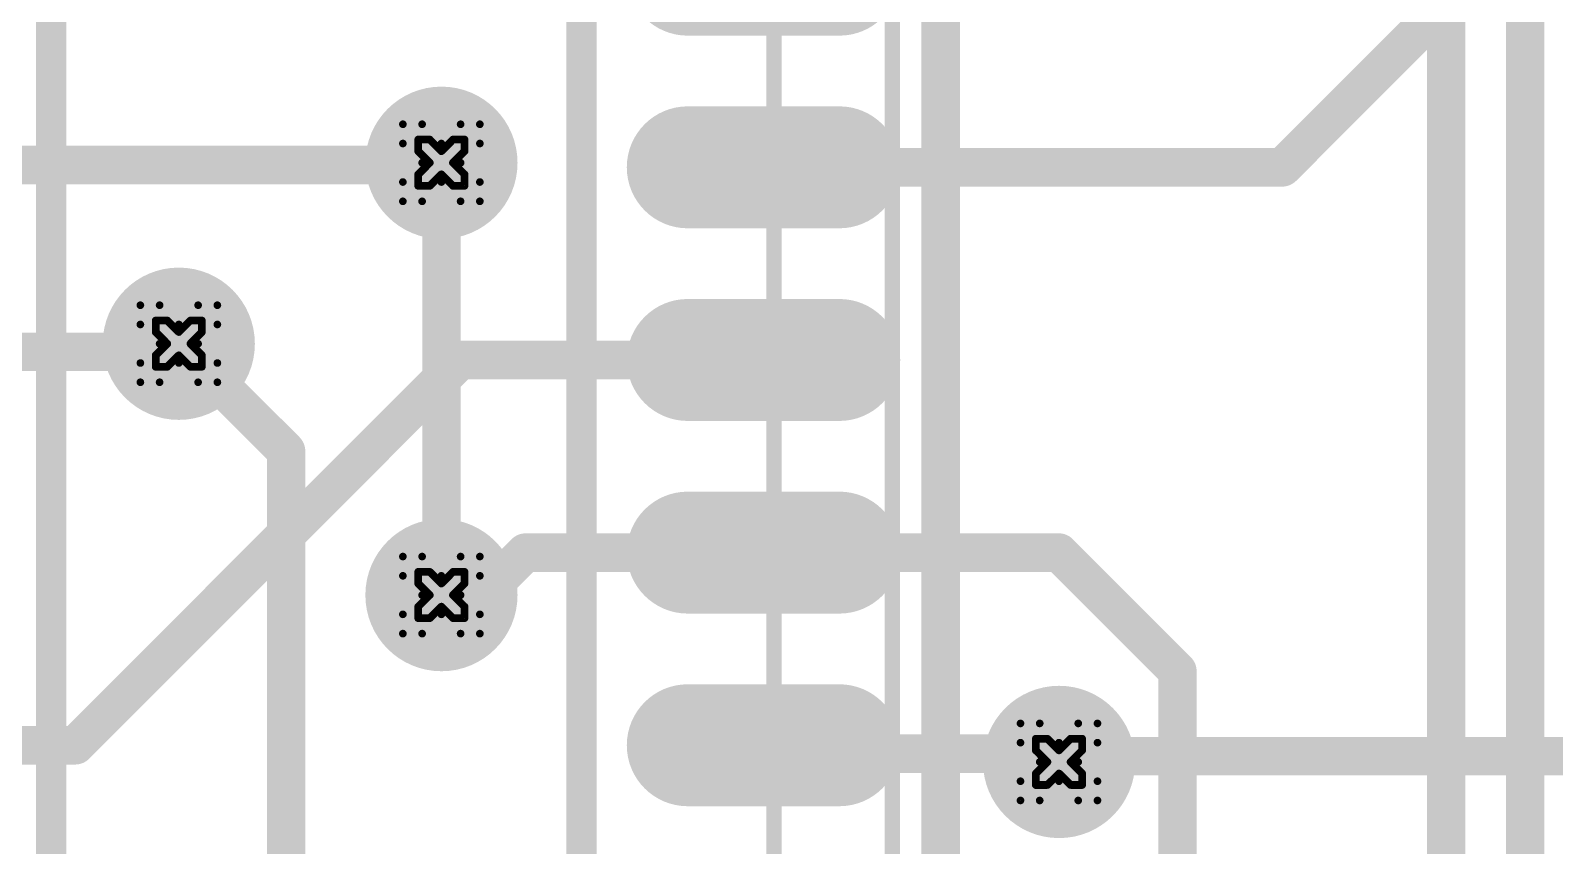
# Model space of a CAD drawing. Header units: millimetres. Extents: x 3219 to 51106, y -14166 to 2063.
# Drawn here: x 5648.94 to 5659, y 1784.66 to 1790.03 of the extents above; entities that cross this region are included whole.
import ezdxf

# ---------------------------------------------------------------- set-up
doc = ezdxf.new("R2010")
doc.units = ezdxf.units.MM
doc.layers.get('0').update_dxf_attribs({"lineweight": 53})
for name, color, linetype in [('Bottom Layer', 5, 'Continuous'), ('Bottom Solder', 6, 'Continuous'), ('Drill Drawing', 1, 'Continuous'), ('Mechanical 13', 56, 'Continuous'), ('Mechanical 15', 56, 'Continuous'), ('Top Layer', 1, 'Continuous'), ('Top Overlay', 2, 'Continuous'), ('Top Paste', 8, 'Continuous'), ('Top Solder', 216, 'Continuous')]:
    doc.layers.add(name, color=color, linetype=linetype)

# ---------------------------------------------------------------- blocks, each defined once
blk = doc.blocks.new('14_SOIC_97')
at = {"layer": 'Top Layer'}
h = blk.add_hatch(color=1, dxfattribs=at)
edge = h.paths.add_edge_path()
edge.add_arc((5.4, -1.27), 0.3, 90, 270)
edge.add_line((5.4, -1.57), (6.4, -1.57))
edge.add_arc((6.4, -1.27), 0.3, 270, 450)
edge.add_line((6.4, -0.97), (5.4, -0.97))
h = blk.add_hatch(color=1, dxfattribs=at)
edge = h.paths.add_edge_path()
edge.add_arc((5.4, -2.54), 0.3, 90, 270)
edge.add_line((5.4, -2.84), (6.4, -2.84))
edge.add_arc((6.4, -2.54), 0.3, 270, 450)
edge.add_line((6.4, -2.24), (5.4, -2.24))
h = blk.add_hatch(color=1, dxfattribs=at)
edge = h.paths.add_edge_path()
edge.add_arc((5.4, -3.81), 0.3, 90, 270)
edge.add_line((5.4, -4.11), (6.4, -4.11))
edge.add_arc((6.4, -3.81), 0.3, 270, 450)
edge.add_line((6.4, -3.51), (5.4, -3.51))
h = blk.add_hatch(color=1, dxfattribs=at)
edge = h.paths.add_edge_path()
edge.add_arc((5.4, -5.08), 0.3, 90, 270)
edge.add_line((5.4, -5.38), (6.4, -5.38))
edge.add_arc((6.4, -5.08), 0.3, 270, 450)
edge.add_line((6.4, -4.78), (5.4, -4.78))
at = {"layer": 'Top Paste'}
h = blk.add_hatch(color=8, dxfattribs=at)
edge = h.paths.add_edge_path()
edge.add_arc((5.4, -1.27), 0.3, 90, 270)
edge.add_line((5.4, -1.57), (6.4, -1.57))
edge.add_arc((6.4, -1.27), 0.3, 270, 450)
edge.add_line((6.4, -0.97), (5.4, -0.97))
h = blk.add_hatch(color=8, dxfattribs=at)
edge = h.paths.add_edge_path()
edge.add_arc((5.4, -2.54), 0.3, 90, 270)
edge.add_line((5.4, -2.84), (6.4, -2.84))
edge.add_arc((6.4, -2.54), 0.3, 270, 450)
edge.add_line((6.4, -2.24), (5.4, -2.24))
h = blk.add_hatch(color=8, dxfattribs=at)
edge = h.paths.add_edge_path()
edge.add_arc((5.4, -3.81), 0.3, 90, 270)
edge.add_line((5.4, -4.11), (6.4, -4.11))
edge.add_arc((6.4, -3.81), 0.3, 270, 450)
edge.add_line((6.4, -3.51), (5.4, -3.51))
h = blk.add_hatch(color=8, dxfattribs=at)
edge = h.paths.add_edge_path()
edge.add_arc((5.4, -5.08), 0.3, 90, 270)
edge.add_line((5.4, -5.38), (6.4, -5.38))
edge.add_arc((6.4, -5.08), 0.3, 270, 450)
edge.add_line((6.4, -4.78), (5.4, -4.78))
at = {"layer": 'Top Solder'}
h = blk.add_hatch(color=216, dxfattribs=at)
edge = h.paths.add_edge_path()
edge.add_arc((5.4, 0), 0.402, 90, 270)
edge.add_line((5.4, -0.402), (6.4, -0.402))
edge.add_arc((6.4, 0), 0.402, 270, 450)
edge.add_line((6.4, 0.402), (5.4, 0.402))
h = blk.add_hatch(color=216, dxfattribs=at)
edge = h.paths.add_edge_path()
edge.add_arc((5.4, -1.27), 0.402, 90, 270)
edge.add_line((5.4, -1.672), (6.4, -1.672))
edge.add_arc((6.4, -1.27), 0.402, 270, 450)
edge.add_line((6.4, -0.868), (5.4, -0.868))
h = blk.add_hatch(color=216, dxfattribs=at)
edge = h.paths.add_edge_path()
edge.add_arc((5.4, -2.54), 0.402, 90, 270)
edge.add_line((5.4, -2.942), (6.4, -2.942))
edge.add_arc((6.4, -2.54), 0.402, 270, 450)
edge.add_line((6.4, -2.138), (5.4, -2.138))
h = blk.add_hatch(color=216, dxfattribs=at)
edge = h.paths.add_edge_path()
edge.add_arc((5.4, -3.81), 0.402, 90, 270)
edge.add_line((5.4, -4.212), (6.4, -4.212))
edge.add_arc((6.4, -3.81), 0.402, 270, 450)
edge.add_line((6.4, -3.408), (5.4, -3.408))
h = blk.add_hatch(color=216, dxfattribs=at)
edge = h.paths.add_edge_path()
edge.add_arc((5.4, -5.08), 0.402, 90, 270)
edge.add_line((5.4, -5.482), (6.4, -5.482))
edge.add_arc((6.4, -5.08), 0.402, 270, 450)
edge.add_line((6.4, -4.678), (5.4, -4.678))
at = {"layer": 'Mechanical 13'}
blk.add_lwpolyline([(5.969, -8.15, 0.1, 0.1, 0), (5.969, 0.55, 0.1, 0.1, 0)], format="xyseb", dxfattribs=at)
at = {"layer": 'Mechanical 15'}
blk.add_lwpolyline([(6.75, 0.5, 0.1, 0.1, 0), (6.75, -8.25, 0.1, 0.1, 0)], format="xyseb", dxfattribs=at)
at = {"layer": 'Top Overlay'}
for points in [[(1.2, -8.05, 0.2, 0.2, 0), (1.2, 0.45, 0.2, 0.2, 0)], [(4.7, 0.45, 0.2, 0.2, 0), (4.7, -8.05, 0.2, 0.2, 0)]]:
    blk.add_lwpolyline(points, format="xyseb", dxfattribs=at)

msp = doc.modelspace()

# ---------------------------------------------------------------- hatches: boundary and pattern name
at = {"layer": 'Bottom Layer'}
h = msp.add_hatch(color=5, dxfattribs=at)
edge = h.paths.add_edge_path()
edge.add_arc((5651.654, 1789.158), 0.4, 0, 360)
h = msp.add_hatch(color=5, dxfattribs=at)
edge = h.paths.add_edge_path()
edge.add_arc((5649.921, 1787.965), 0.4, 0, 360)
h = msp.add_hatch(color=5, dxfattribs=at)
edge = h.paths.add_edge_path()
edge.add_arc((5651.654, 1786.308), 0.4, 0, 360)
h = msp.add_hatch(color=5, dxfattribs=at)
edge = h.paths.add_edge_path()
edge.add_arc((5655.729, 1785.208), 0.4, 0, 360)
at = {"layer": 'Bottom Solder'}
h = msp.add_hatch(color=6, dxfattribs=at)
edge = h.paths.add_edge_path()
edge.add_arc((5651.654, 1789.158), 0.502, 0, 360)
h = msp.add_hatch(color=6, dxfattribs=at)
edge = h.paths.add_edge_path()
edge.add_arc((5649.921, 1787.965), 0.502, 0, 360)
h = msp.add_hatch(color=6, dxfattribs=at)
edge = h.paths.add_edge_path()
edge.add_arc((5651.654, 1786.308), 0.502, 0, 360)
h = msp.add_hatch(color=6, dxfattribs=at)
edge = h.paths.add_edge_path()
edge.add_arc((5655.729, 1785.208), 0.502, 0, 360)
at = {"layer": 'Top Layer'}
h = msp.add_hatch(color=1, dxfattribs=at)
edge = h.paths.add_edge_path()
edge.add_arc((5651.654, 1789.158), 0.4, 0, 360)
h = msp.add_hatch(color=1, dxfattribs=at)
edge = h.paths.add_edge_path()
edge.add_arc((5649.921, 1787.965), 0.4, 0, 360)
h = msp.add_hatch(color=1, dxfattribs=at)
edge = h.paths.add_edge_path()
edge.add_arc((5651.654, 1786.308), 0.4, 0, 360)
h = msp.add_hatch(color=1, dxfattribs=at)
edge = h.paths.add_edge_path()
edge.add_arc((5655.729, 1785.208), 0.4, 0, 360)
at = {"layer": 'Top Solder'}
h = msp.add_hatch(color=216, dxfattribs=at)
edge = h.paths.add_edge_path()
edge.add_arc((5651.654, 1789.158), 0.502, 0, 360)
h = msp.add_hatch(color=216, dxfattribs=at)
edge = h.paths.add_edge_path()
edge.add_arc((5649.921, 1787.965), 0.502, 0, 360)
h = msp.add_hatch(color=216, dxfattribs=at)
edge = h.paths.add_edge_path()
edge.add_arc((5651.654, 1786.308), 0.502, 0, 360)
h = msp.add_hatch(color=216, dxfattribs=at)
edge = h.paths.add_edge_path()
edge.add_arc((5655.729, 1785.208), 0.502, 0, 360)

# ---------------------------------------------------------------- linework, layer by layer
at = {"layer": 'Bottom Layer'}
for points in [[(5654.948, 1782.464, 0.254, 0.254, 0), (5654.948, 1790.202, 0.254, 0.254, 0)], [(5651.654, 1786.308, 0.254, 0.254, 0), (5651.654, 1789.158, 0.254, 0.254, 0)], [(5649.921, 1787.965, 0.254, 0.254, 0), (5650.629, 1787.258, 0.254, 0.254, 0)], [(5650.629, 1782.608, 0.254, 0.254, 0), (5650.629, 1787.258, 0.254, 0.254, 0)], [(5655.729, 1785.208, 0.254, 0.254, 0), (5655.766, 1785.246, 0.254, 0.254, 0)], [(5655.766, 1785.246, 0.254, 0.254, 0), (5660.097, 1785.246, 0.254, 0.254, 0)]]:
    msp.add_lwpolyline(points, format="xyseb", dxfattribs=at)
for points in [[(5651.59, 1789.158, 0.127, 0.127, 1), (5651.717, 1789.158, 0.127, 0.127, 1)], [(5649.858, 1787.965, 0.127, 0.127, 1), (5649.985, 1787.965, 0.127, 0.127, 1)], [(5650.565, 1787.258, 0.127, 0.127, 1), (5650.692, 1787.258, 0.127, 0.127, 1)], [(5650.565, 1787.258, 0.127, 0.127, 1), (5650.692, 1787.258, 0.127, 0.127, 1)], [(5651.59, 1786.308, 0.127, 0.127, 1), (5651.717, 1786.308, 0.127, 0.127, 1)], [(5655.703, 1785.246, 0.127, 0.127, 1), (5655.83, 1785.246, 0.127, 0.127, 1)], [(5655.703, 1785.246, 0.127, 0.127, 1), (5655.83, 1785.246, 0.127, 0.127, 1)], [(5655.665, 1785.208, 0.127, 0.127, 1), (5655.792, 1785.208, 0.127, 0.127, 1)]]:
    msp.add_lwpolyline(points, format="xyseb", close=True, dxfattribs=at)
at = {"layer": 'Drill Drawing'}
for points in [[(5651.4, 1789.285, 0.0508, 0.0508, 0), (5651.4, 1789.412, 0.0508, 0.0508, 0)], [(5651.4, 1789.412, 0.0508, 0.0508, 0), (5651.527, 1789.412, 0.0508, 0.0508, 0)], [(5651.527, 1789.412, 0.0508, 0.0508, 0), (5651.654, 1789.285, 0.0508, 0.0508, 0)], [(5651.654, 1789.285, 0.0508, 0.0508, 0), (5651.781, 1789.412, 0.0508, 0.0508, 0)], [(5651.781, 1789.412, 0.0508, 0.0508, 0), (5651.908, 1789.412, 0.0508, 0.0508, 0)], [(5651.908, 1789.285, 0.0508, 0.0508, 0), (5651.908, 1789.412, 0.0508, 0.0508, 0)], [(5651.4, 1789.285, 0.0508, 0.0508, 0), (5651.527, 1789.158, 0.0508, 0.0508, 0)], [(5651.501, 1789.234, 0.0508, 0.0508, 0), (5651.501, 1789.311, 0.0508, 0.0508, 0)], [(5651.501, 1789.311, 0.0508, 0.0508, 0), (5651.577, 1789.311, 0.0508, 0.0508, 0)], [(5651.577, 1789.311, 0.0508, 0.0508, 0), (5651.654, 1789.234, 0.0508, 0.0508, 0)], [(5651.654, 1789.234, 0.0508, 0.0508, 0), (5651.73, 1789.311, 0.0508, 0.0508, 0)], [(5651.73, 1789.311, 0.0508, 0.0508, 0), (5651.806, 1789.311, 0.0508, 0.0508, 0)], [(5651.781, 1789.158, 0.0508, 0.0508, 0), (5651.908, 1789.285, 0.0508, 0.0508, 0)], [(5651.806, 1789.234, 0.0508, 0.0508, 0), (5651.806, 1789.311, 0.0508, 0.0508, 0)], [(5651.501, 1789.234, 0.0508, 0.0508, 0), (5651.577, 1789.158, 0.0508, 0.0508, 0)], [(5651.73, 1789.158, 0.0508, 0.0508, 0), (5651.806, 1789.234, 0.0508, 0.0508, 0)], [(5651.4, 1789.031, 0.0508, 0.0508, 0), (5651.527, 1789.158, 0.0508, 0.0508, 0)], [(5651.501, 1789.082, 0.0508, 0.0508, 0), (5651.577, 1789.158, 0.0508, 0.0508, 0)], [(5651.501, 1789.006, 0.0508, 0.0508, 0), (5651.501, 1789.082, 0.0508, 0.0508, 0)], [(5651.577, 1789.006, 0.0508, 0.0508, 0), (5651.654, 1789.082, 0.0508, 0.0508, 0)], [(5651.654, 1789.082, 0.0508, 0.0508, 0), (5651.73, 1789.006, 0.0508, 0.0508, 0)], [(5651.73, 1789.158, 0.0508, 0.0508, 0), (5651.806, 1789.082, 0.0508, 0.0508, 0)], [(5651.781, 1789.158, 0.0508, 0.0508, 0), (5651.908, 1789.031, 0.0508, 0.0508, 0)], [(5651.806, 1789.006, 0.0508, 0.0508, 0), (5651.806, 1789.082, 0.0508, 0.0508, 0)], [(5651.4, 1788.904, 0.0508, 0.0508, 0), (5651.4, 1789.031, 0.0508, 0.0508, 0)], [(5651.501, 1789.006, 0.0508, 0.0508, 0), (5651.577, 1789.006, 0.0508, 0.0508, 0)], [(5651.527, 1788.904, 0.0508, 0.0508, 0), (5651.654, 1789.031, 0.0508, 0.0508, 0)], [(5651.654, 1789.031, 0.0508, 0.0508, 0), (5651.781, 1788.904, 0.0508, 0.0508, 0)], [(5651.73, 1789.006, 0.0508, 0.0508, 0), (5651.806, 1789.006, 0.0508, 0.0508, 0)], [(5651.908, 1788.904, 0.0508, 0.0508, 0), (5651.908, 1789.031, 0.0508, 0.0508, 0)], [(5651.4, 1788.904, 0.0508, 0.0508, 0), (5651.527, 1788.904, 0.0508, 0.0508, 0)], [(5651.781, 1788.904, 0.0508, 0.0508, 0), (5651.908, 1788.904, 0.0508, 0.0508, 0)], [(5649.667, 1788.092, 0.0508, 0.0508, 0), (5649.667, 1788.219, 0.0508, 0.0508, 0)], [(5649.667, 1788.219, 0.0508, 0.0508, 0), (5649.794, 1788.219, 0.0508, 0.0508, 0)], [(5649.794, 1788.219, 0.0508, 0.0508, 0), (5649.921, 1788.092, 0.0508, 0.0508, 0)], [(5649.921, 1788.092, 0.0508, 0.0508, 0), (5650.048, 1788.219, 0.0508, 0.0508, 0)], [(5650.048, 1788.219, 0.0508, 0.0508, 0), (5650.175, 1788.219, 0.0508, 0.0508, 0)], [(5650.175, 1788.092, 0.0508, 0.0508, 0), (5650.175, 1788.219, 0.0508, 0.0508, 0)], [(5649.667, 1788.092, 0.0508, 0.0508, 0), (5649.794, 1787.965, 0.0508, 0.0508, 0)], [(5649.769, 1788.042, 0.0508, 0.0508, 0), (5649.769, 1788.118, 0.0508, 0.0508, 0)], [(5649.769, 1788.118, 0.0508, 0.0508, 0), (5649.845, 1788.118, 0.0508, 0.0508, 0)], [(5649.845, 1788.118, 0.0508, 0.0508, 0), (5649.921, 1788.042, 0.0508, 0.0508, 0)], [(5649.921, 1788.042, 0.0508, 0.0508, 0), (5649.997, 1788.118, 0.0508, 0.0508, 0)], [(5649.997, 1788.118, 0.0508, 0.0508, 0), (5650.074, 1788.118, 0.0508, 0.0508, 0)], [(5650.048, 1787.965, 0.0508, 0.0508, 0), (5650.175, 1788.092, 0.0508, 0.0508, 0)], [(5650.074, 1788.042, 0.0508, 0.0508, 0), (5650.074, 1788.118, 0.0508, 0.0508, 0)], [(5649.667, 1787.838, 0.0508, 0.0508, 0), (5649.794, 1787.965, 0.0508, 0.0508, 0)], [(5649.769, 1788.042, 0.0508, 0.0508, 0), (5649.845, 1787.965, 0.0508, 0.0508, 0)], [(5649.769, 1787.889, 0.0508, 0.0508, 0), (5649.845, 1787.965, 0.0508, 0.0508, 0)], [(5649.997, 1787.965, 0.0508, 0.0508, 0), (5650.074, 1788.042, 0.0508, 0.0508, 0)], [(5649.997, 1787.965, 0.0508, 0.0508, 0), (5650.074, 1787.889, 0.0508, 0.0508, 0)], [(5650.048, 1787.965, 0.0508, 0.0508, 0), (5650.175, 1787.838, 0.0508, 0.0508, 0)], [(5649.769, 1787.813, 0.0508, 0.0508, 0), (5649.769, 1787.889, 0.0508, 0.0508, 0)], [(5649.845, 1787.813, 0.0508, 0.0508, 0), (5649.921, 1787.889, 0.0508, 0.0508, 0)], [(5649.921, 1787.889, 0.0508, 0.0508, 0), (5649.997, 1787.813, 0.0508, 0.0508, 0)], [(5650.074, 1787.813, 0.0508, 0.0508, 0), (5650.074, 1787.889, 0.0508, 0.0508, 0)], [(5649.667, 1787.711, 0.0508, 0.0508, 0), (5649.667, 1787.838, 0.0508, 0.0508, 0)], [(5649.769, 1787.813, 0.0508, 0.0508, 0), (5649.845, 1787.813, 0.0508, 0.0508, 0)], [(5649.794, 1787.711, 0.0508, 0.0508, 0), (5649.921, 1787.838, 0.0508, 0.0508, 0)], [(5649.921, 1787.838, 0.0508, 0.0508, 0), (5650.048, 1787.711, 0.0508, 0.0508, 0)], [(5649.997, 1787.813, 0.0508, 0.0508, 0), (5650.074, 1787.813, 0.0508, 0.0508, 0)], [(5650.175, 1787.711, 0.0508, 0.0508, 0), (5650.175, 1787.838, 0.0508, 0.0508, 0)], [(5649.667, 1787.711, 0.0508, 0.0508, 0), (5649.794, 1787.711, 0.0508, 0.0508, 0)], [(5650.048, 1787.711, 0.0508, 0.0508, 0), (5650.175, 1787.711, 0.0508, 0.0508, 0)], [(5651.4, 1786.435, 0.0508, 0.0508, 0), (5651.4, 1786.562, 0.0508, 0.0508, 0)], [(5651.4, 1786.562, 0.0508, 0.0508, 0), (5651.527, 1786.562, 0.0508, 0.0508, 0)], [(5651.527, 1786.562, 0.0508, 0.0508, 0), (5651.654, 1786.435, 0.0508, 0.0508, 0)], [(5651.654, 1786.435, 0.0508, 0.0508, 0), (5651.781, 1786.562, 0.0508, 0.0508, 0)], [(5651.781, 1786.562, 0.0508, 0.0508, 0), (5651.908, 1786.562, 0.0508, 0.0508, 0)], [(5651.908, 1786.435, 0.0508, 0.0508, 0), (5651.908, 1786.562, 0.0508, 0.0508, 0)], [(5651.501, 1786.384, 0.0508, 0.0508, 0), (5651.501, 1786.461, 0.0508, 0.0508, 0)], [(5651.501, 1786.461, 0.0508, 0.0508, 0), (5651.577, 1786.461, 0.0508, 0.0508, 0)], [(5651.577, 1786.461, 0.0508, 0.0508, 0), (5651.654, 1786.384, 0.0508, 0.0508, 0)], [(5651.654, 1786.384, 0.0508, 0.0508, 0), (5651.73, 1786.461, 0.0508, 0.0508, 0)], [(5651.73, 1786.461, 0.0508, 0.0508, 0), (5651.806, 1786.461, 0.0508, 0.0508, 0)], [(5651.806, 1786.384, 0.0508, 0.0508, 0), (5651.806, 1786.461, 0.0508, 0.0508, 0)], [(5651.4, 1786.435, 0.0508, 0.0508, 0), (5651.527, 1786.308, 0.0508, 0.0508, 0)], [(5651.501, 1786.384, 0.0508, 0.0508, 0), (5651.577, 1786.308, 0.0508, 0.0508, 0)], [(5651.73, 1786.308, 0.0508, 0.0508, 0), (5651.806, 1786.384, 0.0508, 0.0508, 0)], [(5651.781, 1786.308, 0.0508, 0.0508, 0), (5651.908, 1786.435, 0.0508, 0.0508, 0)], [(5651.4, 1786.181, 0.0508, 0.0508, 0), (5651.527, 1786.308, 0.0508, 0.0508, 0)], [(5651.501, 1786.232, 0.0508, 0.0508, 0), (5651.577, 1786.308, 0.0508, 0.0508, 0)], [(5651.73, 1786.308, 0.0508, 0.0508, 0), (5651.806, 1786.232, 0.0508, 0.0508, 0)], [(5651.781, 1786.308, 0.0508, 0.0508, 0), (5651.908, 1786.181, 0.0508, 0.0508, 0)], [(5651.4, 1786.054, 0.0508, 0.0508, 0), (5651.4, 1786.181, 0.0508, 0.0508, 0)], [(5651.501, 1786.156, 0.0508, 0.0508, 0), (5651.501, 1786.232, 0.0508, 0.0508, 0)], [(5651.501, 1786.156, 0.0508, 0.0508, 0), (5651.577, 1786.156, 0.0508, 0.0508, 0)], [(5651.527, 1786.054, 0.0508, 0.0508, 0), (5651.654, 1786.181, 0.0508, 0.0508, 0)], [(5651.577, 1786.156, 0.0508, 0.0508, 0), (5651.654, 1786.232, 0.0508, 0.0508, 0)], [(5651.654, 1786.232, 0.0508, 0.0508, 0), (5651.73, 1786.156, 0.0508, 0.0508, 0)], [(5651.654, 1786.181, 0.0508, 0.0508, 0), (5651.781, 1786.054, 0.0508, 0.0508, 0)], [(5651.73, 1786.156, 0.0508, 0.0508, 0), (5651.806, 1786.156, 0.0508, 0.0508, 0)], [(5651.806, 1786.156, 0.0508, 0.0508, 0), (5651.806, 1786.232, 0.0508, 0.0508, 0)], [(5651.908, 1786.054, 0.0508, 0.0508, 0), (5651.908, 1786.181, 0.0508, 0.0508, 0)], [(5651.4, 1786.054, 0.0508, 0.0508, 0), (5651.527, 1786.054, 0.0508, 0.0508, 0)], [(5651.781, 1786.054, 0.0508, 0.0508, 0), (5651.908, 1786.054, 0.0508, 0.0508, 0)], [(5655.475, 1785.335, 0.0508, 0.0508, 0), (5655.475, 1785.462, 0.0508, 0.0508, 0)], [(5655.475, 1785.462, 0.0508, 0.0508, 0), (5655.602, 1785.462, 0.0508, 0.0508, 0)], [(5655.602, 1785.462, 0.0508, 0.0508, 0), (5655.729, 1785.335, 0.0508, 0.0508, 0)], [(5655.729, 1785.335, 0.0508, 0.0508, 0), (5655.856, 1785.462, 0.0508, 0.0508, 0)], [(5655.856, 1785.462, 0.0508, 0.0508, 0), (5655.983, 1785.462, 0.0508, 0.0508, 0)], [(5655.983, 1785.335, 0.0508, 0.0508, 0), (5655.983, 1785.462, 0.0508, 0.0508, 0)], [(5655.576, 1785.284, 0.0508, 0.0508, 0), (5655.576, 1785.361, 0.0508, 0.0508, 0)], [(5655.576, 1785.361, 0.0508, 0.0508, 0), (5655.652, 1785.361, 0.0508, 0.0508, 0)], [(5655.652, 1785.361, 0.0508, 0.0508, 0), (5655.729, 1785.284, 0.0508, 0.0508, 0)], [(5655.729, 1785.284, 0.0508, 0.0508, 0), (5655.805, 1785.361, 0.0508, 0.0508, 0)], [(5655.805, 1785.361, 0.0508, 0.0508, 0), (5655.881, 1785.361, 0.0508, 0.0508, 0)], [(5655.881, 1785.284, 0.0508, 0.0508, 0), (5655.881, 1785.361, 0.0508, 0.0508, 0)], [(5655.475, 1785.335, 0.0508, 0.0508, 0), (5655.602, 1785.208, 0.0508, 0.0508, 0)], [(5655.576, 1785.284, 0.0508, 0.0508, 0), (5655.652, 1785.208, 0.0508, 0.0508, 0)], [(5655.805, 1785.208, 0.0508, 0.0508, 0), (5655.881, 1785.284, 0.0508, 0.0508, 0)], [(5655.856, 1785.208, 0.0508, 0.0508, 0), (5655.983, 1785.335, 0.0508, 0.0508, 0)], [(5655.475, 1785.081, 0.0508, 0.0508, 0), (5655.602, 1785.208, 0.0508, 0.0508, 0)], [(5655.576, 1785.132, 0.0508, 0.0508, 0), (5655.652, 1785.208, 0.0508, 0.0508, 0)], [(5655.805, 1785.208, 0.0508, 0.0508, 0), (5655.881, 1785.132, 0.0508, 0.0508, 0)], [(5655.856, 1785.208, 0.0508, 0.0508, 0), (5655.983, 1785.081, 0.0508, 0.0508, 0)], [(5655.475, 1784.954, 0.0508, 0.0508, 0), (5655.475, 1785.081, 0.0508, 0.0508, 0)], [(5655.576, 1785.056, 0.0508, 0.0508, 0), (5655.576, 1785.132, 0.0508, 0.0508, 0)], [(5655.576, 1785.056, 0.0508, 0.0508, 0), (5655.652, 1785.056, 0.0508, 0.0508, 0)], [(5655.602, 1784.954, 0.0508, 0.0508, 0), (5655.729, 1785.081, 0.0508, 0.0508, 0)], [(5655.652, 1785.056, 0.0508, 0.0508, 0), (5655.729, 1785.132, 0.0508, 0.0508, 0)], [(5655.729, 1785.132, 0.0508, 0.0508, 0), (5655.805, 1785.056, 0.0508, 0.0508, 0)], [(5655.729, 1785.081, 0.0508, 0.0508, 0), (5655.856, 1784.954, 0.0508, 0.0508, 0)], [(5655.805, 1785.056, 0.0508, 0.0508, 0), (5655.881, 1785.056, 0.0508, 0.0508, 0)], [(5655.881, 1785.056, 0.0508, 0.0508, 0), (5655.881, 1785.132, 0.0508, 0.0508, 0)], [(5655.983, 1784.954, 0.0508, 0.0508, 0), (5655.983, 1785.081, 0.0508, 0.0508, 0)], [(5655.475, 1784.954, 0.0508, 0.0508, 0), (5655.602, 1784.954, 0.0508, 0.0508, 0)], [(5655.856, 1784.954, 0.0508, 0.0508, 0), (5655.983, 1784.954, 0.0508, 0.0508, 0)]]:
    msp.add_lwpolyline(points, format="xyseb", dxfattribs=at)
for points in [[(5651.387, 1789.412, 0.0254, 0.0254, 1), (5651.412, 1789.412, 0.0254, 0.0254, 1)], [(5651.387, 1789.412, 0.0254, 0.0254, 1), (5651.412, 1789.412, 0.0254, 0.0254, 1)], [(5651.514, 1789.412, 0.0254, 0.0254, 1), (5651.539, 1789.412, 0.0254, 0.0254, 1)], [(5651.514, 1789.412, 0.0254, 0.0254, 1), (5651.539, 1789.412, 0.0254, 0.0254, 1)], [(5651.768, 1789.412, 0.0254, 0.0254, 1), (5651.793, 1789.412, 0.0254, 0.0254, 1)], [(5651.768, 1789.412, 0.0254, 0.0254, 1), (5651.793, 1789.412, 0.0254, 0.0254, 1)], [(5651.895, 1789.412, 0.0254, 0.0254, 1), (5651.92, 1789.412, 0.0254, 0.0254, 1)], [(5651.895, 1789.412, 0.0254, 0.0254, 1), (5651.92, 1789.412, 0.0254, 0.0254, 1)], [(5651.387, 1789.285, 0.0254, 0.0254, 1), (5651.412, 1789.285, 0.0254, 0.0254, 1)], [(5651.387, 1789.285, 0.0254, 0.0254, 1), (5651.412, 1789.285, 0.0254, 0.0254, 1)], [(5651.488, 1789.311, 0.0254, 0.0254, 1), (5651.514, 1789.311, 0.0254, 0.0254, 1)], [(5651.488, 1789.311, 0.0254, 0.0254, 1), (5651.514, 1789.311, 0.0254, 0.0254, 1)], [(5651.565, 1789.311, 0.0254, 0.0254, 1), (5651.59, 1789.311, 0.0254, 0.0254, 1)], [(5651.565, 1789.311, 0.0254, 0.0254, 1), (5651.59, 1789.311, 0.0254, 0.0254, 1)], [(5651.641, 1789.285, 0.0254, 0.0254, 1), (5651.666, 1789.285, 0.0254, 0.0254, 1)], [(5651.641, 1789.285, 0.0254, 0.0254, 1), (5651.666, 1789.285, 0.0254, 0.0254, 1)], [(5651.717, 1789.311, 0.0254, 0.0254, 1), (5651.742, 1789.311, 0.0254, 0.0254, 1)], [(5651.717, 1789.311, 0.0254, 0.0254, 1), (5651.742, 1789.311, 0.0254, 0.0254, 1)], [(5651.793, 1789.311, 0.0254, 0.0254, 1), (5651.819, 1789.311, 0.0254, 0.0254, 1)], [(5651.793, 1789.311, 0.0254, 0.0254, 1), (5651.819, 1789.311, 0.0254, 0.0254, 1)], [(5651.895, 1789.285, 0.0254, 0.0254, 1), (5651.92, 1789.285, 0.0254, 0.0254, 1)], [(5651.895, 1789.285, 0.0254, 0.0254, 1), (5651.92, 1789.285, 0.0254, 0.0254, 1)], [(5651.488, 1789.234, 0.0254, 0.0254, 1), (5651.514, 1789.234, 0.0254, 0.0254, 1)], [(5651.488, 1789.234, 0.0254, 0.0254, 1), (5651.514, 1789.234, 0.0254, 0.0254, 1)], [(5651.641, 1789.234, 0.0254, 0.0254, 1), (5651.666, 1789.234, 0.0254, 0.0254, 1)], [(5651.641, 1789.234, 0.0254, 0.0254, 1), (5651.666, 1789.234, 0.0254, 0.0254, 1)], [(5651.793, 1789.234, 0.0254, 0.0254, 1), (5651.819, 1789.234, 0.0254, 0.0254, 1)], [(5651.793, 1789.234, 0.0254, 0.0254, 1), (5651.819, 1789.234, 0.0254, 0.0254, 1)], [(5651.488, 1789.082, 0.0254, 0.0254, 1), (5651.514, 1789.082, 0.0254, 0.0254, 1)], [(5651.488, 1789.082, 0.0254, 0.0254, 1), (5651.514, 1789.082, 0.0254, 0.0254, 1)], [(5651.514, 1789.158, 0.0254, 0.0254, 1), (5651.539, 1789.158, 0.0254, 0.0254, 1)], [(5651.514, 1789.158, 0.0254, 0.0254, 1), (5651.539, 1789.158, 0.0254, 0.0254, 1)], [(5651.565, 1789.158, 0.0254, 0.0254, 1), (5651.59, 1789.158, 0.0254, 0.0254, 1)], [(5651.565, 1789.158, 0.0254, 0.0254, 1), (5651.59, 1789.158, 0.0254, 0.0254, 1)], [(5651.641, 1789.082, 0.0254, 0.0254, 1), (5651.666, 1789.082, 0.0254, 0.0254, 1)], [(5651.641, 1789.082, 0.0254, 0.0254, 1), (5651.666, 1789.082, 0.0254, 0.0254, 1)], [(5651.717, 1789.158, 0.0254, 0.0254, 1), (5651.742, 1789.158, 0.0254, 0.0254, 1)], [(5651.717, 1789.158, 0.0254, 0.0254, 1), (5651.742, 1789.158, 0.0254, 0.0254, 1)], [(5651.768, 1789.158, 0.0254, 0.0254, 1), (5651.793, 1789.158, 0.0254, 0.0254, 1)], [(5651.768, 1789.158, 0.0254, 0.0254, 1), (5651.793, 1789.158, 0.0254, 0.0254, 1)], [(5651.793, 1789.082, 0.0254, 0.0254, 1), (5651.819, 1789.082, 0.0254, 0.0254, 1)], [(5651.793, 1789.082, 0.0254, 0.0254, 1), (5651.819, 1789.082, 0.0254, 0.0254, 1)], [(5651.387, 1789.031, 0.0254, 0.0254, 1), (5651.412, 1789.031, 0.0254, 0.0254, 1)], [(5651.387, 1789.031, 0.0254, 0.0254, 1), (5651.412, 1789.031, 0.0254, 0.0254, 1)], [(5651.488, 1789.006, 0.0254, 0.0254, 1), (5651.514, 1789.006, 0.0254, 0.0254, 1)], [(5651.488, 1789.006, 0.0254, 0.0254, 1), (5651.514, 1789.006, 0.0254, 0.0254, 1)], [(5651.565, 1789.006, 0.0254, 0.0254, 1), (5651.59, 1789.006, 0.0254, 0.0254, 1)], [(5651.565, 1789.006, 0.0254, 0.0254, 1), (5651.59, 1789.006, 0.0254, 0.0254, 1)], [(5651.641, 1789.031, 0.0254, 0.0254, 1), (5651.666, 1789.031, 0.0254, 0.0254, 1)], [(5651.641, 1789.031, 0.0254, 0.0254, 1), (5651.666, 1789.031, 0.0254, 0.0254, 1)], [(5651.717, 1789.006, 0.0254, 0.0254, 1), (5651.742, 1789.006, 0.0254, 0.0254, 1)], [(5651.717, 1789.006, 0.0254, 0.0254, 1), (5651.742, 1789.006, 0.0254, 0.0254, 1)], [(5651.793, 1789.006, 0.0254, 0.0254, 1), (5651.819, 1789.006, 0.0254, 0.0254, 1)], [(5651.793, 1789.006, 0.0254, 0.0254, 1), (5651.819, 1789.006, 0.0254, 0.0254, 1)], [(5651.895, 1789.031, 0.0254, 0.0254, 1), (5651.92, 1789.031, 0.0254, 0.0254, 1)], [(5651.895, 1789.031, 0.0254, 0.0254, 1), (5651.92, 1789.031, 0.0254, 0.0254, 1)], [(5651.387, 1788.904, 0.0254, 0.0254, 1), (5651.412, 1788.904, 0.0254, 0.0254, 1)], [(5651.387, 1788.904, 0.0254, 0.0254, 1), (5651.412, 1788.904, 0.0254, 0.0254, 1)], [(5651.514, 1788.904, 0.0254, 0.0254, 1), (5651.539, 1788.904, 0.0254, 0.0254, 1)], [(5651.514, 1788.904, 0.0254, 0.0254, 1), (5651.539, 1788.904, 0.0254, 0.0254, 1)], [(5651.768, 1788.904, 0.0254, 0.0254, 1), (5651.793, 1788.904, 0.0254, 0.0254, 1)], [(5651.768, 1788.904, 0.0254, 0.0254, 1), (5651.793, 1788.904, 0.0254, 0.0254, 1)], [(5651.895, 1788.904, 0.0254, 0.0254, 1), (5651.92, 1788.904, 0.0254, 0.0254, 1)], [(5651.895, 1788.904, 0.0254, 0.0254, 1), (5651.92, 1788.904, 0.0254, 0.0254, 1)], [(5649.655, 1788.219, 0.0254, 0.0254, 1), (5649.68, 1788.219, 0.0254, 0.0254, 1)], [(5649.655, 1788.219, 0.0254, 0.0254, 1), (5649.68, 1788.219, 0.0254, 0.0254, 1)], [(5649.782, 1788.219, 0.0254, 0.0254, 1), (5649.807, 1788.219, 0.0254, 0.0254, 1)], [(5649.782, 1788.219, 0.0254, 0.0254, 1), (5649.807, 1788.219, 0.0254, 0.0254, 1)], [(5650.036, 1788.219, 0.0254, 0.0254, 1), (5650.061, 1788.219, 0.0254, 0.0254, 1)], [(5650.036, 1788.219, 0.0254, 0.0254, 1), (5650.061, 1788.219, 0.0254, 0.0254, 1)], [(5650.163, 1788.219, 0.0254, 0.0254, 1), (5650.188, 1788.219, 0.0254, 0.0254, 1)], [(5650.163, 1788.219, 0.0254, 0.0254, 1), (5650.188, 1788.219, 0.0254, 0.0254, 1)], [(5649.655, 1788.092, 0.0254, 0.0254, 1), (5649.68, 1788.092, 0.0254, 0.0254, 1)], [(5649.655, 1788.092, 0.0254, 0.0254, 1), (5649.68, 1788.092, 0.0254, 0.0254, 1)], [(5649.756, 1788.118, 0.0254, 0.0254, 1), (5649.782, 1788.118, 0.0254, 0.0254, 1)], [(5649.756, 1788.118, 0.0254, 0.0254, 1), (5649.782, 1788.118, 0.0254, 0.0254, 1)], [(5649.832, 1788.118, 0.0254, 0.0254, 1), (5649.858, 1788.118, 0.0254, 0.0254, 1)], [(5649.832, 1788.118, 0.0254, 0.0254, 1), (5649.858, 1788.118, 0.0254, 0.0254, 1)], [(5649.909, 1788.092, 0.0254, 0.0254, 1), (5649.934, 1788.092, 0.0254, 0.0254, 1)], [(5649.909, 1788.092, 0.0254, 0.0254, 1), (5649.934, 1788.092, 0.0254, 0.0254, 1)], [(5649.985, 1788.118, 0.0254, 0.0254, 1), (5650.01, 1788.118, 0.0254, 0.0254, 1)], [(5649.985, 1788.118, 0.0254, 0.0254, 1), (5650.01, 1788.118, 0.0254, 0.0254, 1)], [(5650.061, 1788.118, 0.0254, 0.0254, 1), (5650.086, 1788.118, 0.0254, 0.0254, 1)], [(5650.061, 1788.118, 0.0254, 0.0254, 1), (5650.086, 1788.118, 0.0254, 0.0254, 1)], [(5650.163, 1788.092, 0.0254, 0.0254, 1), (5650.188, 1788.092, 0.0254, 0.0254, 1)], [(5650.163, 1788.092, 0.0254, 0.0254, 1), (5650.188, 1788.092, 0.0254, 0.0254, 1)], [(5649.756, 1788.042, 0.0254, 0.0254, 1), (5649.782, 1788.042, 0.0254, 0.0254, 1)], [(5649.756, 1788.042, 0.0254, 0.0254, 1), (5649.782, 1788.042, 0.0254, 0.0254, 1)], [(5649.782, 1787.965, 0.0254, 0.0254, 1), (5649.807, 1787.965, 0.0254, 0.0254, 1)], [(5649.782, 1787.965, 0.0254, 0.0254, 1), (5649.807, 1787.965, 0.0254, 0.0254, 1)], [(5649.832, 1787.965, 0.0254, 0.0254, 1), (5649.858, 1787.965, 0.0254, 0.0254, 1)], [(5649.832, 1787.965, 0.0254, 0.0254, 1), (5649.858, 1787.965, 0.0254, 0.0254, 1)], [(5649.909, 1788.042, 0.0254, 0.0254, 1), (5649.934, 1788.042, 0.0254, 0.0254, 1)], [(5649.909, 1788.042, 0.0254, 0.0254, 1), (5649.934, 1788.042, 0.0254, 0.0254, 1)], [(5649.985, 1787.965, 0.0254, 0.0254, 1), (5650.01, 1787.965, 0.0254, 0.0254, 1)], [(5649.985, 1787.965, 0.0254, 0.0254, 1), (5650.01, 1787.965, 0.0254, 0.0254, 1)], [(5650.036, 1787.965, 0.0254, 0.0254, 1), (5650.061, 1787.965, 0.0254, 0.0254, 1)], [(5650.036, 1787.965, 0.0254, 0.0254, 1), (5650.061, 1787.965, 0.0254, 0.0254, 1)], [(5650.061, 1788.042, 0.0254, 0.0254, 1), (5650.086, 1788.042, 0.0254, 0.0254, 1)], [(5650.061, 1788.042, 0.0254, 0.0254, 1), (5650.086, 1788.042, 0.0254, 0.0254, 1)], [(5649.756, 1787.889, 0.0254, 0.0254, 1), (5649.782, 1787.889, 0.0254, 0.0254, 1)], [(5649.756, 1787.889, 0.0254, 0.0254, 1), (5649.782, 1787.889, 0.0254, 0.0254, 1)], [(5649.909, 1787.889, 0.0254, 0.0254, 1), (5649.934, 1787.889, 0.0254, 0.0254, 1)], [(5649.909, 1787.889, 0.0254, 0.0254, 1), (5649.934, 1787.889, 0.0254, 0.0254, 1)], [(5650.061, 1787.889, 0.0254, 0.0254, 1), (5650.086, 1787.889, 0.0254, 0.0254, 1)], [(5650.061, 1787.889, 0.0254, 0.0254, 1), (5650.086, 1787.889, 0.0254, 0.0254, 1)], [(5649.655, 1787.838, 0.0254, 0.0254, 1), (5649.68, 1787.838, 0.0254, 0.0254, 1)], [(5649.655, 1787.838, 0.0254, 0.0254, 1), (5649.68, 1787.838, 0.0254, 0.0254, 1)], [(5649.756, 1787.813, 0.0254, 0.0254, 1), (5649.782, 1787.813, 0.0254, 0.0254, 1)], [(5649.756, 1787.813, 0.0254, 0.0254, 1), (5649.782, 1787.813, 0.0254, 0.0254, 1)], [(5649.832, 1787.813, 0.0254, 0.0254, 1), (5649.858, 1787.813, 0.0254, 0.0254, 1)], [(5649.832, 1787.813, 0.0254, 0.0254, 1), (5649.858, 1787.813, 0.0254, 0.0254, 1)], [(5649.909, 1787.838, 0.0254, 0.0254, 1), (5649.934, 1787.838, 0.0254, 0.0254, 1)], [(5649.909, 1787.838, 0.0254, 0.0254, 1), (5649.934, 1787.838, 0.0254, 0.0254, 1)], [(5649.985, 1787.813, 0.0254, 0.0254, 1), (5650.01, 1787.813, 0.0254, 0.0254, 1)], [(5649.985, 1787.813, 0.0254, 0.0254, 1), (5650.01, 1787.813, 0.0254, 0.0254, 1)], [(5650.061, 1787.813, 0.0254, 0.0254, 1), (5650.086, 1787.813, 0.0254, 0.0254, 1)], [(5650.061, 1787.813, 0.0254, 0.0254, 1), (5650.086, 1787.813, 0.0254, 0.0254, 1)], [(5650.163, 1787.838, 0.0254, 0.0254, 1), (5650.188, 1787.838, 0.0254, 0.0254, 1)], [(5650.163, 1787.838, 0.0254, 0.0254, 1), (5650.188, 1787.838, 0.0254, 0.0254, 1)], [(5649.655, 1787.711, 0.0254, 0.0254, 1), (5649.68, 1787.711, 0.0254, 0.0254, 1)], [(5649.655, 1787.711, 0.0254, 0.0254, 1), (5649.68, 1787.711, 0.0254, 0.0254, 1)], [(5649.782, 1787.711, 0.0254, 0.0254, 1), (5649.807, 1787.711, 0.0254, 0.0254, 1)], [(5649.782, 1787.711, 0.0254, 0.0254, 1), (5649.807, 1787.711, 0.0254, 0.0254, 1)], [(5650.036, 1787.711, 0.0254, 0.0254, 1), (5650.061, 1787.711, 0.0254, 0.0254, 1)], [(5650.036, 1787.711, 0.0254, 0.0254, 1), (5650.061, 1787.711, 0.0254, 0.0254, 1)], [(5650.163, 1787.711, 0.0254, 0.0254, 1), (5650.188, 1787.711, 0.0254, 0.0254, 1)], [(5650.163, 1787.711, 0.0254, 0.0254, 1), (5650.188, 1787.711, 0.0254, 0.0254, 1)], [(5651.387, 1786.562, 0.0254, 0.0254, 1), (5651.412, 1786.562, 0.0254, 0.0254, 1)], [(5651.387, 1786.562, 0.0254, 0.0254, 1), (5651.412, 1786.562, 0.0254, 0.0254, 1)], [(5651.514, 1786.562, 0.0254, 0.0254, 1), (5651.539, 1786.562, 0.0254, 0.0254, 1)], [(5651.514, 1786.562, 0.0254, 0.0254, 1), (5651.539, 1786.562, 0.0254, 0.0254, 1)], [(5651.768, 1786.562, 0.0254, 0.0254, 1), (5651.793, 1786.562, 0.0254, 0.0254, 1)], [(5651.768, 1786.562, 0.0254, 0.0254, 1), (5651.793, 1786.562, 0.0254, 0.0254, 1)], [(5651.895, 1786.562, 0.0254, 0.0254, 1), (5651.92, 1786.562, 0.0254, 0.0254, 1)], [(5651.895, 1786.562, 0.0254, 0.0254, 1), (5651.92, 1786.562, 0.0254, 0.0254, 1)], [(5651.488, 1786.461, 0.0254, 0.0254, 1), (5651.514, 1786.461, 0.0254, 0.0254, 1)], [(5651.488, 1786.461, 0.0254, 0.0254, 1), (5651.514, 1786.461, 0.0254, 0.0254, 1)], [(5651.565, 1786.461, 0.0254, 0.0254, 1), (5651.59, 1786.461, 0.0254, 0.0254, 1)], [(5651.565, 1786.461, 0.0254, 0.0254, 1), (5651.59, 1786.461, 0.0254, 0.0254, 1)], [(5651.717, 1786.461, 0.0254, 0.0254, 1), (5651.742, 1786.461, 0.0254, 0.0254, 1)], [(5651.717, 1786.461, 0.0254, 0.0254, 1), (5651.742, 1786.461, 0.0254, 0.0254, 1)], [(5651.793, 1786.461, 0.0254, 0.0254, 1), (5651.819, 1786.461, 0.0254, 0.0254, 1)], [(5651.793, 1786.461, 0.0254, 0.0254, 1), (5651.819, 1786.461, 0.0254, 0.0254, 1)], [(5651.387, 1786.435, 0.0254, 0.0254, 1), (5651.412, 1786.435, 0.0254, 0.0254, 1)], [(5651.387, 1786.435, 0.0254, 0.0254, 1), (5651.412, 1786.435, 0.0254, 0.0254, 1)], [(5651.488, 1786.384, 0.0254, 0.0254, 1), (5651.514, 1786.384, 0.0254, 0.0254, 1)], [(5651.488, 1786.384, 0.0254, 0.0254, 1), (5651.514, 1786.384, 0.0254, 0.0254, 1)], [(5651.641, 1786.435, 0.0254, 0.0254, 1), (5651.666, 1786.435, 0.0254, 0.0254, 1)], [(5651.641, 1786.435, 0.0254, 0.0254, 1), (5651.666, 1786.435, 0.0254, 0.0254, 1)], [(5651.641, 1786.384, 0.0254, 0.0254, 1), (5651.666, 1786.384, 0.0254, 0.0254, 1)], [(5651.641, 1786.384, 0.0254, 0.0254, 1), (5651.666, 1786.384, 0.0254, 0.0254, 1)], [(5651.793, 1786.384, 0.0254, 0.0254, 1), (5651.819, 1786.384, 0.0254, 0.0254, 1)], [(5651.793, 1786.384, 0.0254, 0.0254, 1), (5651.819, 1786.384, 0.0254, 0.0254, 1)], [(5651.895, 1786.435, 0.0254, 0.0254, 1), (5651.92, 1786.435, 0.0254, 0.0254, 1)], [(5651.895, 1786.435, 0.0254, 0.0254, 1), (5651.92, 1786.435, 0.0254, 0.0254, 1)], [(5651.514, 1786.308, 0.0254, 0.0254, 1), (5651.539, 1786.308, 0.0254, 0.0254, 1)], [(5651.514, 1786.308, 0.0254, 0.0254, 1), (5651.539, 1786.308, 0.0254, 0.0254, 1)], [(5651.565, 1786.308, 0.0254, 0.0254, 1), (5651.59, 1786.308, 0.0254, 0.0254, 1)], [(5651.565, 1786.308, 0.0254, 0.0254, 1), (5651.59, 1786.308, 0.0254, 0.0254, 1)], [(5651.717, 1786.308, 0.0254, 0.0254, 1), (5651.742, 1786.308, 0.0254, 0.0254, 1)], [(5651.717, 1786.308, 0.0254, 0.0254, 1), (5651.742, 1786.308, 0.0254, 0.0254, 1)], [(5651.768, 1786.308, 0.0254, 0.0254, 1), (5651.793, 1786.308, 0.0254, 0.0254, 1)], [(5651.768, 1786.308, 0.0254, 0.0254, 1), (5651.793, 1786.308, 0.0254, 0.0254, 1)], [(5651.387, 1786.181, 0.0254, 0.0254, 1), (5651.412, 1786.181, 0.0254, 0.0254, 1)], [(5651.387, 1786.181, 0.0254, 0.0254, 1), (5651.412, 1786.181, 0.0254, 0.0254, 1)], [(5651.488, 1786.232, 0.0254, 0.0254, 1), (5651.514, 1786.232, 0.0254, 0.0254, 1)], [(5651.488, 1786.232, 0.0254, 0.0254, 1), (5651.514, 1786.232, 0.0254, 0.0254, 1)], [(5651.488, 1786.156, 0.0254, 0.0254, 1), (5651.514, 1786.156, 0.0254, 0.0254, 1)], [(5651.488, 1786.156, 0.0254, 0.0254, 1), (5651.514, 1786.156, 0.0254, 0.0254, 1)], [(5651.565, 1786.156, 0.0254, 0.0254, 1), (5651.59, 1786.156, 0.0254, 0.0254, 1)], [(5651.565, 1786.156, 0.0254, 0.0254, 1), (5651.59, 1786.156, 0.0254, 0.0254, 1)], [(5651.641, 1786.232, 0.0254, 0.0254, 1), (5651.666, 1786.232, 0.0254, 0.0254, 1)], [(5651.641, 1786.232, 0.0254, 0.0254, 1), (5651.666, 1786.232, 0.0254, 0.0254, 1)], [(5651.641, 1786.181, 0.0254, 0.0254, 1), (5651.666, 1786.181, 0.0254, 0.0254, 1)], [(5651.641, 1786.181, 0.0254, 0.0254, 1), (5651.666, 1786.181, 0.0254, 0.0254, 1)], [(5651.717, 1786.156, 0.0254, 0.0254, 1), (5651.742, 1786.156, 0.0254, 0.0254, 1)], [(5651.717, 1786.156, 0.0254, 0.0254, 1), (5651.742, 1786.156, 0.0254, 0.0254, 1)], [(5651.793, 1786.232, 0.0254, 0.0254, 1), (5651.819, 1786.232, 0.0254, 0.0254, 1)], [(5651.793, 1786.232, 0.0254, 0.0254, 1), (5651.819, 1786.232, 0.0254, 0.0254, 1)], [(5651.793, 1786.156, 0.0254, 0.0254, 1), (5651.819, 1786.156, 0.0254, 0.0254, 1)], [(5651.793, 1786.156, 0.0254, 0.0254, 1), (5651.819, 1786.156, 0.0254, 0.0254, 1)], [(5651.895, 1786.181, 0.0254, 0.0254, 1), (5651.92, 1786.181, 0.0254, 0.0254, 1)], [(5651.895, 1786.181, 0.0254, 0.0254, 1), (5651.92, 1786.181, 0.0254, 0.0254, 1)], [(5651.387, 1786.054, 0.0254, 0.0254, 1), (5651.412, 1786.054, 0.0254, 0.0254, 1)], [(5651.387, 1786.054, 0.0254, 0.0254, 1), (5651.412, 1786.054, 0.0254, 0.0254, 1)], [(5651.514, 1786.054, 0.0254, 0.0254, 1), (5651.539, 1786.054, 0.0254, 0.0254, 1)], [(5651.514, 1786.054, 0.0254, 0.0254, 1), (5651.539, 1786.054, 0.0254, 0.0254, 1)], [(5651.768, 1786.054, 0.0254, 0.0254, 1), (5651.793, 1786.054, 0.0254, 0.0254, 1)], [(5651.768, 1786.054, 0.0254, 0.0254, 1), (5651.793, 1786.054, 0.0254, 0.0254, 1)], [(5651.895, 1786.054, 0.0254, 0.0254, 1), (5651.92, 1786.054, 0.0254, 0.0254, 1)], [(5651.895, 1786.054, 0.0254, 0.0254, 1), (5651.92, 1786.054, 0.0254, 0.0254, 1)], [(5655.462, 1785.462, 0.0254, 0.0254, 1), (5655.487, 1785.462, 0.0254, 0.0254, 1)], [(5655.462, 1785.462, 0.0254, 0.0254, 1), (5655.487, 1785.462, 0.0254, 0.0254, 1)], [(5655.589, 1785.462, 0.0254, 0.0254, 1), (5655.614, 1785.462, 0.0254, 0.0254, 1)], [(5655.589, 1785.462, 0.0254, 0.0254, 1), (5655.614, 1785.462, 0.0254, 0.0254, 1)], [(5655.843, 1785.462, 0.0254, 0.0254, 1), (5655.868, 1785.462, 0.0254, 0.0254, 1)], [(5655.843, 1785.462, 0.0254, 0.0254, 1), (5655.868, 1785.462, 0.0254, 0.0254, 1)], [(5655.97, 1785.462, 0.0254, 0.0254, 1), (5655.995, 1785.462, 0.0254, 0.0254, 1)], [(5655.97, 1785.462, 0.0254, 0.0254, 1), (5655.995, 1785.462, 0.0254, 0.0254, 1)], [(5655.563, 1785.361, 0.0254, 0.0254, 1), (5655.589, 1785.361, 0.0254, 0.0254, 1)], [(5655.563, 1785.361, 0.0254, 0.0254, 1), (5655.589, 1785.361, 0.0254, 0.0254, 1)], [(5655.64, 1785.361, 0.0254, 0.0254, 1), (5655.665, 1785.361, 0.0254, 0.0254, 1)], [(5655.64, 1785.361, 0.0254, 0.0254, 1), (5655.665, 1785.361, 0.0254, 0.0254, 1)], [(5655.792, 1785.361, 0.0254, 0.0254, 1), (5655.817, 1785.361, 0.0254, 0.0254, 1)], [(5655.792, 1785.361, 0.0254, 0.0254, 1), (5655.817, 1785.361, 0.0254, 0.0254, 1)], [(5655.868, 1785.361, 0.0254, 0.0254, 1), (5655.894, 1785.361, 0.0254, 0.0254, 1)], [(5655.868, 1785.361, 0.0254, 0.0254, 1), (5655.894, 1785.361, 0.0254, 0.0254, 1)], [(5655.462, 1785.335, 0.0254, 0.0254, 1), (5655.487, 1785.335, 0.0254, 0.0254, 1)], [(5655.462, 1785.335, 0.0254, 0.0254, 1), (5655.487, 1785.335, 0.0254, 0.0254, 1)], [(5655.563, 1785.284, 0.0254, 0.0254, 1), (5655.589, 1785.284, 0.0254, 0.0254, 1)], [(5655.563, 1785.284, 0.0254, 0.0254, 1), (5655.589, 1785.284, 0.0254, 0.0254, 1)], [(5655.716, 1785.335, 0.0254, 0.0254, 1), (5655.741, 1785.335, 0.0254, 0.0254, 1)], [(5655.716, 1785.335, 0.0254, 0.0254, 1), (5655.741, 1785.335, 0.0254, 0.0254, 1)], [(5655.716, 1785.284, 0.0254, 0.0254, 1), (5655.741, 1785.284, 0.0254, 0.0254, 1)], [(5655.716, 1785.284, 0.0254, 0.0254, 1), (5655.741, 1785.284, 0.0254, 0.0254, 1)], [(5655.868, 1785.284, 0.0254, 0.0254, 1), (5655.894, 1785.284, 0.0254, 0.0254, 1)], [(5655.868, 1785.284, 0.0254, 0.0254, 1), (5655.894, 1785.284, 0.0254, 0.0254, 1)], [(5655.97, 1785.335, 0.0254, 0.0254, 1), (5655.995, 1785.335, 0.0254, 0.0254, 1)], [(5655.97, 1785.335, 0.0254, 0.0254, 1), (5655.995, 1785.335, 0.0254, 0.0254, 1)], [(5655.589, 1785.208, 0.0254, 0.0254, 1), (5655.614, 1785.208, 0.0254, 0.0254, 1)], [(5655.589, 1785.208, 0.0254, 0.0254, 1), (5655.614, 1785.208, 0.0254, 0.0254, 1)], [(5655.64, 1785.208, 0.0254, 0.0254, 1), (5655.665, 1785.208, 0.0254, 0.0254, 1)], [(5655.64, 1785.208, 0.0254, 0.0254, 1), (5655.665, 1785.208, 0.0254, 0.0254, 1)], [(5655.792, 1785.208, 0.0254, 0.0254, 1), (5655.817, 1785.208, 0.0254, 0.0254, 1)], [(5655.792, 1785.208, 0.0254, 0.0254, 1), (5655.817, 1785.208, 0.0254, 0.0254, 1)], [(5655.843, 1785.208, 0.0254, 0.0254, 1), (5655.868, 1785.208, 0.0254, 0.0254, 1)], [(5655.843, 1785.208, 0.0254, 0.0254, 1), (5655.868, 1785.208, 0.0254, 0.0254, 1)], [(5655.462, 1785.081, 0.0254, 0.0254, 1), (5655.487, 1785.081, 0.0254, 0.0254, 1)], [(5655.462, 1785.081, 0.0254, 0.0254, 1), (5655.487, 1785.081, 0.0254, 0.0254, 1)], [(5655.563, 1785.132, 0.0254, 0.0254, 1), (5655.589, 1785.132, 0.0254, 0.0254, 1)], [(5655.563, 1785.132, 0.0254, 0.0254, 1), (5655.589, 1785.132, 0.0254, 0.0254, 1)], [(5655.563, 1785.056, 0.0254, 0.0254, 1), (5655.589, 1785.056, 0.0254, 0.0254, 1)], [(5655.563, 1785.056, 0.0254, 0.0254, 1), (5655.589, 1785.056, 0.0254, 0.0254, 1)], [(5655.64, 1785.056, 0.0254, 0.0254, 1), (5655.665, 1785.056, 0.0254, 0.0254, 1)], [(5655.64, 1785.056, 0.0254, 0.0254, 1), (5655.665, 1785.056, 0.0254, 0.0254, 1)], [(5655.716, 1785.132, 0.0254, 0.0254, 1), (5655.741, 1785.132, 0.0254, 0.0254, 1)], [(5655.716, 1785.132, 0.0254, 0.0254, 1), (5655.741, 1785.132, 0.0254, 0.0254, 1)], [(5655.716, 1785.081, 0.0254, 0.0254, 1), (5655.741, 1785.081, 0.0254, 0.0254, 1)], [(5655.716, 1785.081, 0.0254, 0.0254, 1), (5655.741, 1785.081, 0.0254, 0.0254, 1)], [(5655.792, 1785.056, 0.0254, 0.0254, 1), (5655.817, 1785.056, 0.0254, 0.0254, 1)], [(5655.792, 1785.056, 0.0254, 0.0254, 1), (5655.817, 1785.056, 0.0254, 0.0254, 1)], [(5655.868, 1785.132, 0.0254, 0.0254, 1), (5655.894, 1785.132, 0.0254, 0.0254, 1)], [(5655.868, 1785.132, 0.0254, 0.0254, 1), (5655.894, 1785.132, 0.0254, 0.0254, 1)], [(5655.868, 1785.056, 0.0254, 0.0254, 1), (5655.894, 1785.056, 0.0254, 0.0254, 1)], [(5655.868, 1785.056, 0.0254, 0.0254, 1), (5655.894, 1785.056, 0.0254, 0.0254, 1)], [(5655.97, 1785.081, 0.0254, 0.0254, 1), (5655.995, 1785.081, 0.0254, 0.0254, 1)], [(5655.97, 1785.081, 0.0254, 0.0254, 1), (5655.995, 1785.081, 0.0254, 0.0254, 1)], [(5655.462, 1784.954, 0.0254, 0.0254, 1), (5655.487, 1784.954, 0.0254, 0.0254, 1)], [(5655.462, 1784.954, 0.0254, 0.0254, 1), (5655.487, 1784.954, 0.0254, 0.0254, 1)], [(5655.589, 1784.954, 0.0254, 0.0254, 1), (5655.614, 1784.954, 0.0254, 0.0254, 1)], [(5655.589, 1784.954, 0.0254, 0.0254, 1), (5655.614, 1784.954, 0.0254, 0.0254, 1)], [(5655.843, 1784.954, 0.0254, 0.0254, 1), (5655.868, 1784.954, 0.0254, 0.0254, 1)], [(5655.843, 1784.954, 0.0254, 0.0254, 1), (5655.868, 1784.954, 0.0254, 0.0254, 1)], [(5655.97, 1784.954, 0.0254, 0.0254, 1), (5655.995, 1784.954, 0.0254, 0.0254, 1)], [(5655.97, 1784.954, 0.0254, 0.0254, 1), (5655.995, 1784.954, 0.0254, 0.0254, 1)]]:
    msp.add_lwpolyline(points, format="xyseb", close=True, dxfattribs=at)
at = {"layer": 'Top Layer'}
for points in [[(5658.804, 1777.702, 0.254, 0.254, 0), (5658.804, 1796.783, 0.254, 0.254, 0)], [(5658.283, 1781.637, 0.254, 0.254, 0), (5658.283, 1790.997, 0.254, 0.254, 0)], [(5657.203, 1789.128, 0.254, 0.254, 0), (5658.283, 1790.208, 0.254, 0.254, 0)], [(5647.894, 1789.143, 0.254, 0.254, 0), (5651.639, 1789.143, 0.254, 0.254, 0)], [(5651.639, 1789.143, 0.254, 0.254, 0), (5651.654, 1789.158, 0.254, 0.254, 0)], [(5653.779, 1789.128, 0.254, 0.254, 0), (5657.203, 1789.128, 0.254, 0.254, 0)], [(5649.868, 1787.912, 0.254, 0.254, 0), (5649.921, 1787.965, 0.254, 0.254, 0)], [(5647.932, 1787.912, 0.254, 0.254, 0), (5649.868, 1787.912, 0.254, 0.254, 0)], [(5649.239, 1785.318, 0.254, 0.254, 0), (5651.779, 1787.858, 0.254, 0.254, 0)], [(5651.779, 1787.858, 0.254, 0.254, 0), (5653.779, 1787.858, 0.254, 0.254, 0)], [(5651.928, 1786.308, 0.254, 0.254, 0), (5652.208, 1786.588, 0.254, 0.254, 0)], [(5652.208, 1786.588, 0.254, 0.254, 0), (5653.779, 1786.588, 0.254, 0.254, 0)], [(5653.779, 1786.588, 0.254, 0.254, 0), (5655.728, 1786.588, 0.254, 0.254, 0)], [(5655.728, 1786.588, 0.254, 0.254, 0), (5656.51, 1785.807, 0.254, 0.254, 0)], [(5651.654, 1786.308, 0.254, 0.254, 0), (5651.928, 1786.308, 0.254, 0.254, 0)], [(5656.51, 1780.914, 0.254, 0.254, 0), (5656.51, 1785.807, 0.254, 0.254, 0)], [(5647.879, 1785.318, 0.254, 0.254, 0), (5649.239, 1785.318, 0.254, 0.254, 0)], [(5653.779, 1785.318, 0.254, 0.254, 0), (5653.834, 1785.263, 0.254, 0.254, 0)], [(5653.834, 1785.263, 0.254, 0.254, 0), (5655.674, 1785.263, 0.254, 0.254, 0)], [(5655.674, 1785.263, 0.254, 0.254, 0), (5655.729, 1785.208, 0.254, 0.254, 0)]]:
    msp.add_lwpolyline(points, format="xyseb", dxfattribs=at)
for points in [[(5651.575, 1789.143, 0.127, 0.127, 1), (5651.702, 1789.143, 0.127, 0.127, 1)], [(5651.575, 1789.143, 0.127, 0.127, 1), (5651.702, 1789.143, 0.127, 0.127, 1)], [(5651.59, 1789.158, 0.127, 0.127, 1), (5651.717, 1789.158, 0.127, 0.127, 1)], [(5653.715, 1789.128, 0.127, 0.127, 1), (5653.842, 1789.128, 0.127, 0.127, 1)], [(5657.139, 1789.128, 0.127, 0.127, 1), (5657.266, 1789.128, 0.127, 0.127, 1)], [(5657.139, 1789.128, 0.127, 0.127, 1), (5657.266, 1789.128, 0.127, 0.127, 1)], [(5649.858, 1787.965, 0.127, 0.127, 1), (5649.985, 1787.965, 0.127, 0.127, 1)], [(5649.804, 1787.912, 0.127, 0.127, 1), (5649.931, 1787.912, 0.127, 0.127, 1)], [(5649.804, 1787.912, 0.127, 0.127, 1), (5649.931, 1787.912, 0.127, 0.127, 1)], [(5651.715, 1787.858, 0.127, 0.127, 1), (5651.842, 1787.858, 0.127, 0.127, 1)], [(5651.715, 1787.858, 0.127, 0.127, 1), (5651.842, 1787.858, 0.127, 0.127, 1)], [(5653.715, 1787.858, 0.127, 0.127, 1), (5653.842, 1787.858, 0.127, 0.127, 1)], [(5652.145, 1786.588, 0.127, 0.127, 1), (5652.272, 1786.588, 0.127, 0.127, 1)], [(5652.145, 1786.588, 0.127, 0.127, 1), (5652.272, 1786.588, 0.127, 0.127, 1)], [(5653.715, 1786.588, 0.127, 0.127, 1), (5653.842, 1786.588, 0.127, 0.127, 1)], [(5653.715, 1786.588, 0.127, 0.127, 1), (5653.842, 1786.588, 0.127, 0.127, 1)], [(5655.665, 1786.588, 0.127, 0.127, 1), (5655.792, 1786.588, 0.127, 0.127, 1)], [(5655.665, 1786.588, 0.127, 0.127, 1), (5655.792, 1786.588, 0.127, 0.127, 1)], [(5651.59, 1786.308, 0.127, 0.127, 1), (5651.717, 1786.308, 0.127, 0.127, 1)], [(5651.865, 1786.308, 0.127, 0.127, 1), (5651.992, 1786.308, 0.127, 0.127, 1)], [(5651.865, 1786.308, 0.127, 0.127, 1), (5651.992, 1786.308, 0.127, 0.127, 1)], [(5656.446, 1785.807, 0.127, 0.127, 1), (5656.573, 1785.807, 0.127, 0.127, 1)], [(5656.446, 1785.807, 0.127, 0.127, 1), (5656.573, 1785.807, 0.127, 0.127, 1)], [(5649.175, 1785.318, 0.127, 0.127, 1), (5649.302, 1785.318, 0.127, 0.127, 1)], [(5649.175, 1785.318, 0.127, 0.127, 1), (5649.302, 1785.318, 0.127, 0.127, 1)], [(5653.715, 1785.318, 0.127, 0.127, 1), (5653.842, 1785.318, 0.127, 0.127, 1)], [(5653.77, 1785.263, 0.127, 0.127, 1), (5653.897, 1785.263, 0.127, 0.127, 1)], [(5653.77, 1785.263, 0.127, 0.127, 1), (5653.897, 1785.263, 0.127, 0.127, 1)], [(5655.61, 1785.263, 0.127, 0.127, 1), (5655.737, 1785.263, 0.127, 0.127, 1)], [(5655.61, 1785.263, 0.127, 0.127, 1), (5655.737, 1785.263, 0.127, 0.127, 1)], [(5655.665, 1785.208, 0.127, 0.127, 1), (5655.792, 1785.208, 0.127, 0.127, 1)]]:
    msp.add_lwpolyline(points, format="xyseb", close=True, dxfattribs=at)

# ---------------------------------------------------------------- block references
msp.add_blockref('14_SOIC_97', (5647.879, 1790.398))

doc.saveas('drawing.dxf')
